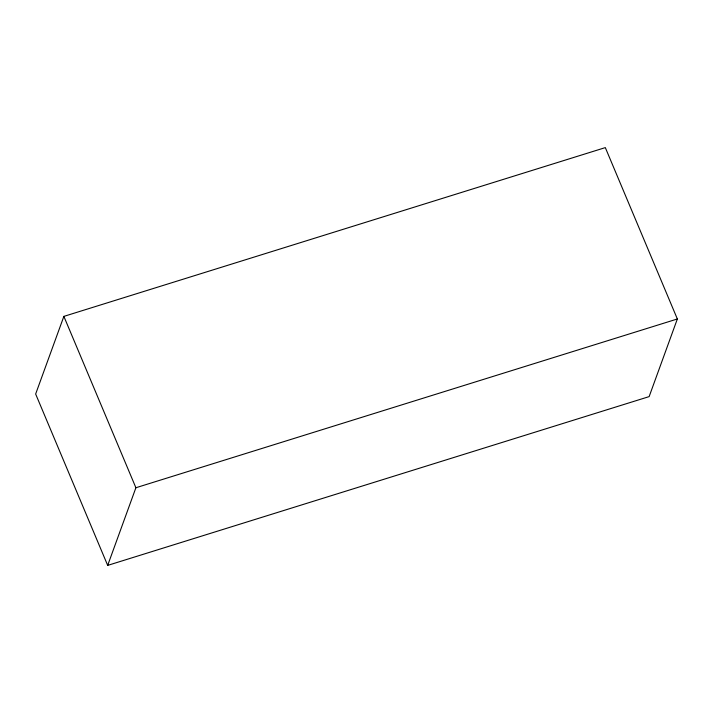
<?xml version="1.0" encoding="UTF-8"?>
<svg xmlns="http://www.w3.org/2000/svg" width="713" height="713" viewBox="0 0 713 713"><rect width="100%" height="100%" fill="white"/><g stroke="black" fill="none" stroke-linecap="round" stroke-linejoin="round"><path stroke-width="1.07" d="M63.867 316.385L35.65 394.022L107.681 565.391L649.133 396.615L677.35 318.978L605.319 147.609L63.867 316.385L135.898 487.745L107.681 565.391M135.898 487.745L677.35 318.978"/></g></svg>
